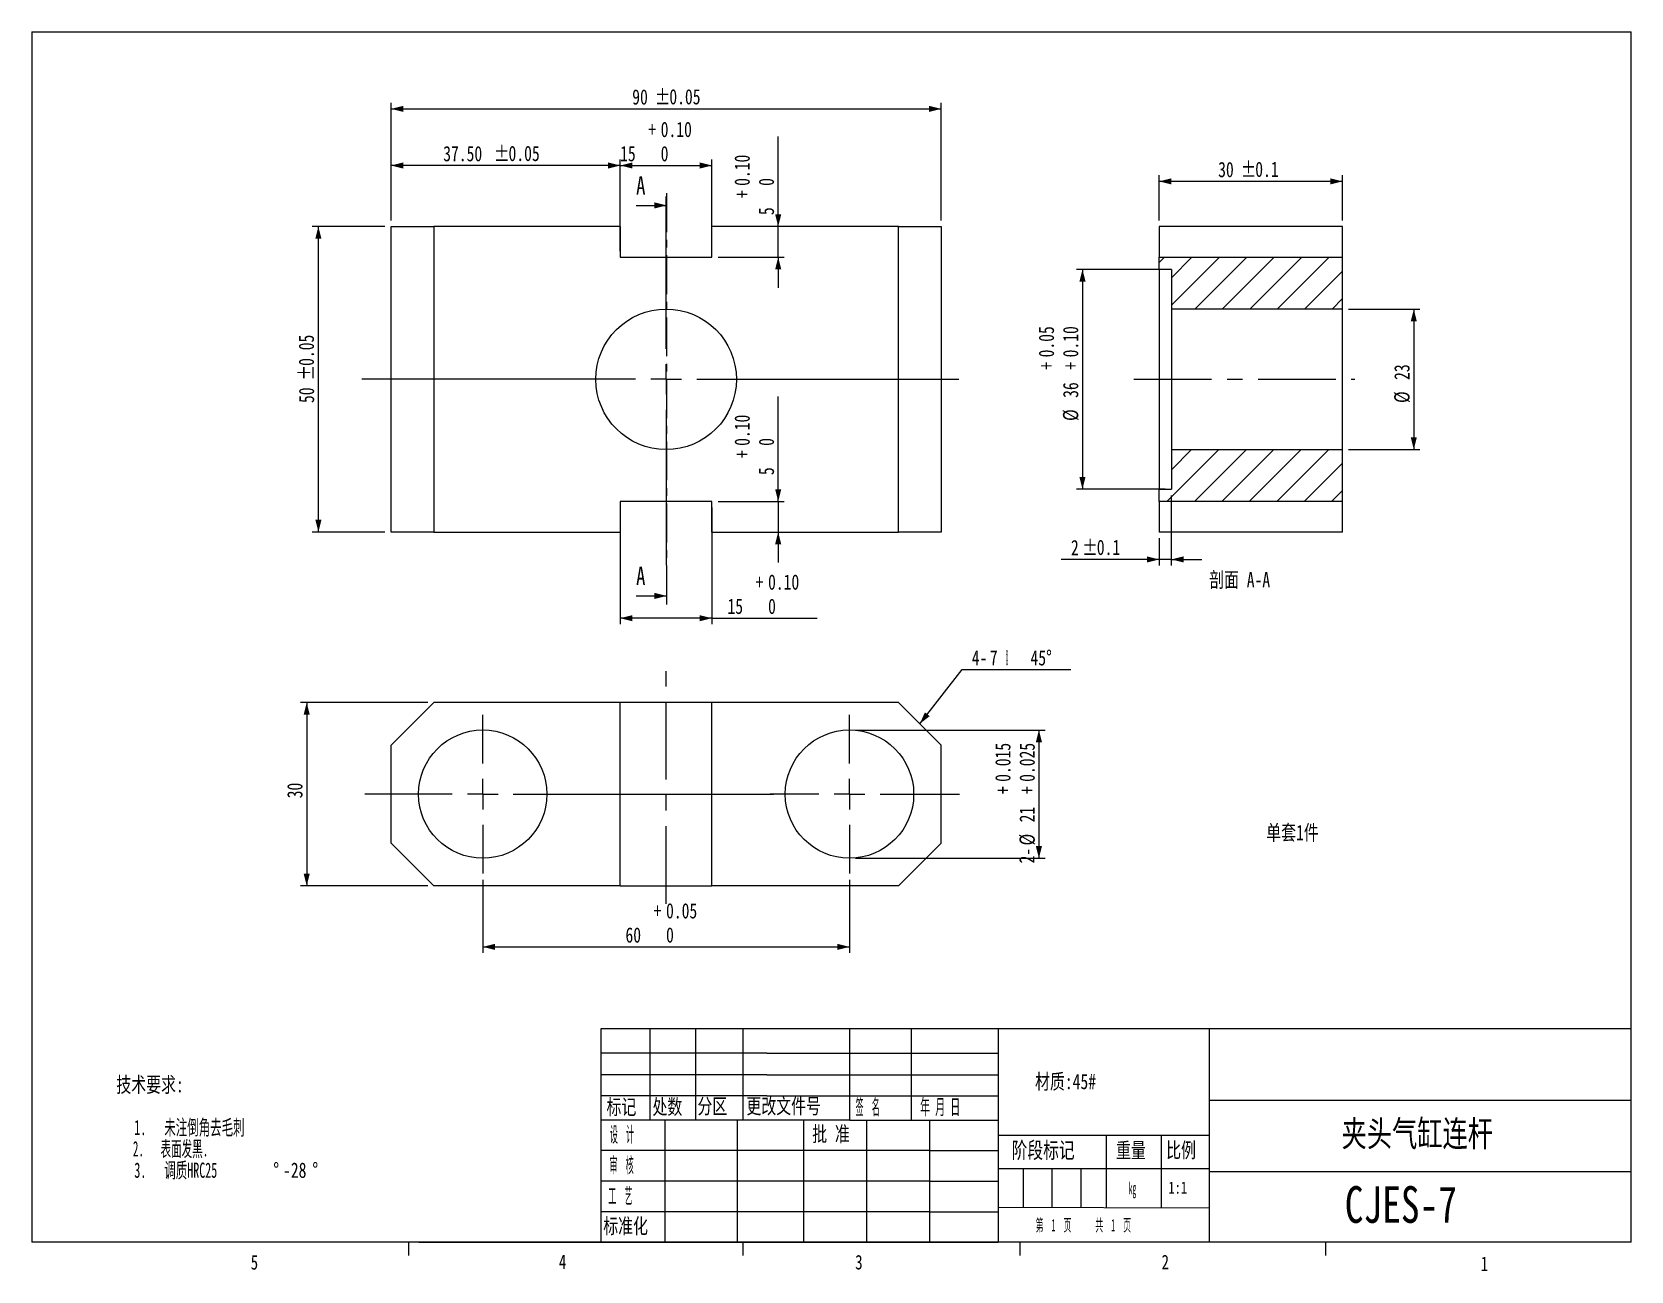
# Model space of a CAD drawing. Header units: millimetres. Extents: x 8 to 270, y 5 to 208.
import ezdxf

# ---------------------------------------------------------------- set-up
doc = ezdxf.new("R2010")
doc.units = ezdxf.units.MM
doc.linetypes.add('CENTER', pattern=[10.16, 6.35, -1.27, 1.27, -1.27])
doc.linetypes.add('CENTERX2', pattern=[20.32, 12.7, -2.54, 2.54, -2.54])
doc.styles.add('SLDTEXTSTYLE0', font='TXT', dxfattribs={"width": 0.75})
doc.styles.add('SLDTEXTSTYLE1', font='TXT', dxfattribs={"width": 0.576923})
doc.styles.add('SLDTEXTSTYLE2', font='TXT', dxfattribs={"width": 0.53125})
doc.styles.add('SLDTEXTSTYLE5', font='TXT', dxfattribs={"width": 0.5})
doc.styles.add('SLDTEXTSTYLE6', font='TXT', dxfattribs={"width": 0.375})
doc.styles.add('SLDTEXTSTYLE7', font='TXT', dxfattribs={"width": 0.458333})
doc.styles.add('SLDTEXTSTYLE8', font='TXT', dxfattribs={"width": 0.1875})
doc.dimstyles.new('SLDDIMSTYLE0', dxfattribs={"dimtxt": 2.5, "dimasz": 2, "dimexe": 0, "dimexo": 0.0625, "dimtad": 1, "dimtoh": 1, "dimzin": 12, "dimdsep": 46, "dimtxsty": 'SLDTEXTSTYLE0', "dimsah": 1, "dimcen": 0.09, "dimadec": 0, "dimazin": 0, "dimtol": 1, "dimtp": 0.1, "dimtfac": 1, "dimtofl": 0, "dimtmove": 0, "dimatfit": 3, "dimfxl": 1, "dimtolj": 1, "dimtzin": 0, "dimarcsym": 0})
doc.dimstyles.new('SLDDIMSTYLE1', dxfattribs={"dimtxt": 2.5, "dimasz": 2, "dimexe": 0, "dimexo": 0.0625, "dimtad": 1, "dimtoh": 1, "dimzin": 12, "dimdsep": 46, "dimtxsty": 'SLDTEXTSTYLE0', "dimsah": 1, "dimcen": 0.09, "dimadec": 0, "dimazin": 0, "dimtfac": 1, "dimtofl": 0, "dimtmove": 0, "dimatfit": 3, "dimfxl": 1, "dimtolj": 1, "dimtzin": 12, "dimarcsym": 0})
doc.dimstyles.new('SLDDIMSTYLE2', dxfattribs={"dimtxt": 2.5, "dimasz": 2, "dimexe": 0, "dimexo": 0.0625, "dimtad": 1, "dimtoh": 1, "dimzin": 4, "dimdsep": 46, "dimtxsty": 'SLDTEXTSTYLE0', "dimsah": 1, "dimcen": 0.09, "dimadec": 0, "dimazin": 0, "dimtfac": 1, "dimtofl": 0, "dimtmove": 0, "dimatfit": 3, "dimfxl": 1, "dimtolj": 1, "dimtzin": 12, "dimarcsym": 0})
doc.dimstyles.new('SLDDIMSTYLE3', dxfattribs={"dimtxt": 2.5, "dimasz": 2, "dimexe": 0, "dimexo": 0.0625, "dimtad": 1, "dimtoh": 1, "dimzin": 12, "dimdsep": 46, "dimtxsty": 'SLDTEXTSTYLE0', "dimsah": 1, "dimcen": 0.09, "dimadec": 0, "dimazin": 0, "dimtol": 1, "dimtp": 0.05, "dimtfac": 1, "dimtofl": 0, "dimtmove": 0, "dimatfit": 3, "dimfxl": 1, "dimtolj": 1, "dimarcsym": 0})
doc.dimstyles.new('SLDDIMSTYLE4', dxfattribs={"dimtxt": 2.5, "dimasz": 2, "dimexe": 0, "dimexo": 0.0625, "dimtad": 1, "dimtoh": 1, "dimdec": 3, "dimzin": 12, "dimdsep": 46, "dimtxsty": 'SLDTEXTSTYLE0', "dimsah": 1, "dimcen": 0.09, "dimadec": 0, "dimazin": 0, "dimtol": 1, "dimtp": 0.015, "dimtm": -0.025, "dimtfac": 1, "dimtdec": 3, "dimtofl": 0, "dimtmove": 0, "dimatfit": 3, "dimfxl": 1, "dimtolj": 1, "dimarcsym": 0})
doc.dimstyles.new('SLDDIMSTYLE5', dxfattribs={"dimtxt": 2.5, "dimasz": 2, "dimexe": 0, "dimexo": 0.0625, "dimtad": 1, "dimtoh": 1, "dimzin": 12, "dimdsep": 46, "dimtxsty": 'SLDTEXTSTYLE0', "dimsah": 1, "dimcen": 0.09, "dimadec": 0, "dimazin": 0, "dimtol": 1, "dimtp": 0.05, "dimtm": -0.1, "dimtfac": 1, "dimtofl": 0, "dimtmove": 0, "dimatfit": 3, "dimfxl": 1, "dimtolj": 1, "dimtzin": 0, "dimarcsym": 0})

# ---------------------------------------------------------------- blocks, each defined once
blk = doc.blocks.new('SW_NOTE_0')
at = {"color": 0, "linetype": 'Continuous', "lineweight": 0, "char_height": 2.5, "attachment_point": 1}
for s, insert, style in [('技术要求:', (0, 3.19), 'SLDTEXTSTYLE0'), ('   1.   未注倒角去毛刺', (0, -3.81), 'SLDTEXTSTYLE1'), ('   2.   表面发黑. ', (0, -7.31), 'SLDTEXTSTYLE2'), ('   3.   调质HRC25', (0, -10.81), 'SLDTEXTSTYLE1'), ('%%d', (25.68, -10.81), 'SLDTEXTSTYLE0'), ('-28', (27.27, -10.81), 'SLDTEXTSTYLE0'), ('%%d', (32.07, -10.81), 'SLDTEXTSTYLE0')]:
    blk.add_mtext(s, dxfattribs=dict(at, insert=insert, style=style))
blk = doc.blocks.new('*D3')
at = {"color": 7, "linetype": 'Continuous', "lineweight": 0}
for p, q in [((104.63, 172.22), (104.63, 187.22)), ((104.63, 186.22), (119.63, 186.22)), ((119.63, 172.22), (119.63, 187.22))]:
    blk.add_line(p, q, dxfattribs=at)
for points in [[(104.63, 186.22), (106.63, 185.72), (106.63, 186.72)], [(119.63, 186.22), (117.63, 186.72), (117.63, 185.72)]]:
    blk.add_solid(points, dxfattribs=at)
at = {"color": 7, "linetype": 'Continuous', "lineweight": 0, "char_height": 2.5, "attachment_point": 1, "style": 'SLDTEXTSTYLE0'}
for s, insert in [('+', (109.22, 193.38)), ('0.10', (111.24, 193.38)), ('15', (104.6, 189.41)), ('0', (111.24, 189.41))]:
    blk.add_mtext(s, dxfattribs=dict(at, insert=insert))
blk = doc.blocks.new('*D4')
at = {"color": 7, "linetype": 'Continuous', "lineweight": 0}
for p, q in [((66.13, 176.22), (54.24, 176.22)), ((55.24, 126.22), (55.24, 176.22)), ((66.13, 126.22), (54.24, 126.22))]:
    blk.add_line(p, q, dxfattribs=at)
for points in [[(55.24, 176.22), (54.74, 174.22), (55.74, 174.22)], [(55.24, 126.22), (55.74, 128.22), (54.74, 128.22)]]:
    blk.add_solid(points, dxfattribs=at)
at = {"color": 7, "linetype": 'Continuous', "lineweight": 0, "char_height": 2.5, "attachment_point": 1, "rotation": 90, "style": 'SLDTEXTSTYLE0'}
for s, insert in [('0.05', (52.01, 153.42)), ('%%p', (52.04, 151.04)), ('50', (52.04, 147.34))]:
    blk.add_mtext(s, dxfattribs=dict(at, insert=insert))
blk = doc.blocks.new('*D5')
at = {"color": 7, "linetype": 'Continuous', "lineweight": 0}
for p, q in [((104.63, 130.22), (104.63, 111.11)), ((119.63, 130.22), (119.63, 111.11)), ((119.63, 112.11), (104.63, 112.11)), ((119.63, 112.11), (136.86, 112.11))]:
    blk.add_line(p, q, dxfattribs=at)
for points in [[(104.63, 112.11), (106.63, 111.61), (106.63, 112.61)], [(119.63, 112.11), (117.63, 112.61), (117.63, 111.61)]]:
    blk.add_solid(points, dxfattribs=at)
at = {"color": 7, "linetype": 'Continuous', "lineweight": 0, "char_height": 2.5, "attachment_point": 1, "style": 'SLDTEXTSTYLE0'}
for s, insert in [('+', (126.78, 119.28)), ('0.10', (128.81, 119.28)), ('15', (122.17, 115.31)), ('0', (128.81, 115.31))]:
    blk.add_mtext(s, dxfattribs=dict(at, insert=insert))
blk = doc.blocks.new('*D6')
at = {"color": 7, "linetype": 'Continuous', "lineweight": 0}
for p, q in [((67.13, 177.22), (67.13, 196.49)), ((157.13, 177.22), (157.13, 196.49)), ((67.13, 195.49), (157.13, 195.49))]:
    blk.add_line(p, q, dxfattribs=at)
for points in [[(67.13, 195.49), (69.13, 194.99), (69.13, 195.99)], [(157.13, 195.49), (155.13, 195.99), (155.13, 194.99)]]:
    blk.add_solid(points, dxfattribs=at)
at = {"color": 7, "linetype": 'Continuous', "lineweight": 0, "char_height": 2.5, "attachment_point": 1, "style": 'SLDTEXTSTYLE0'}
for s, insert in [('%%p', (110.28, 198.69)), ('90', (106.59, 198.69)), ('0.05', (112.66, 198.73))]:
    blk.add_mtext(s, dxfattribs=dict(at, insert=insert))
blk = doc.blocks.new('*D7')
at = {"color": 7, "linetype": 'Continuous', "lineweight": 0}
for p, q in [((67.13, 177.22), (67.13, 187.22)), ((104.63, 186.22), (67.13, 186.22)), ((104.63, 177.22), (104.63, 187.22))]:
    blk.add_line(p, q, dxfattribs=at)
for points in [[(67.13, 186.22), (69.13, 185.72), (69.13, 186.72)], [(104.63, 186.22), (102.63, 186.72), (102.63, 185.72)]]:
    blk.add_solid(points, dxfattribs=at)
at = {"color": 7, "linetype": 'Continuous', "lineweight": 0, "char_height": 2.5, "attachment_point": 1, "style": 'SLDTEXTSTYLE0'}
for s, insert in [('37.50', (75.66, 189.41)), ('%%p', (83.97, 189.41)), ('0.05', (86.35, 189.45))]:
    blk.add_mtext(s, dxfattribs=dict(at, insert=insert))
blk = doc.blocks.new('*D8')
at = {"color": 7, "linetype": 'Continuous', "lineweight": 0}
for p, q in [((130.47, 176.22), (130.47, 190.94)), ((130.47, 171.22), (130.47, 176.22)), ((120.63, 171.22), (131.47, 171.22)), ((130.47, 171.22), (130.47, 166.22))]:
    blk.add_line(p, q, dxfattribs=at)
for points in [[(130.47, 176.22), (130.97, 178.22), (129.97, 178.22)], [(130.47, 171.22), (129.97, 169.22), (130.97, 169.22)]]:
    blk.add_solid(points, dxfattribs=at)
at = {"color": 7, "linetype": 'Continuous', "lineweight": 0, "char_height": 2.5, "attachment_point": 1, "rotation": 90, "style": 'SLDTEXTSTYLE0'}
for s, insert in [('0.10', (123.31, 182.89)), ('0', (127.28, 182.89)), ('+', (123.31, 180.87)), ('5', (127.28, 178.1))]:
    blk.add_mtext(s, dxfattribs=dict(at, insert=insert))
blk = doc.blocks.new('*D9')
at = {"color": 7, "linetype": 'Continuous', "lineweight": 0}
for p, q in [((130.47, 131.22), (130.47, 148.38)), ((120.63, 131.22), (131.47, 131.22)), ((130.47, 131.22), (130.47, 126.22)), ((130.47, 126.22), (130.47, 121.22))]:
    blk.add_line(p, q, dxfattribs=at)
for points in [[(130.47, 131.22), (130.97, 133.22), (129.97, 133.22)], [(130.47, 126.22), (129.97, 124.22), (130.97, 124.22)]]:
    blk.add_solid(points, dxfattribs=at)
at = {"color": 7, "linetype": 'Continuous', "lineweight": 0, "char_height": 2.5, "attachment_point": 1, "rotation": 90, "style": 'SLDTEXTSTYLE0'}
for s, insert in [('0.10', (123.31, 140.33)), ('0', (127.28, 140.33)), ('+', (123.31, 138.31)), ('5', (127.28, 135.54))]:
    blk.add_mtext(s, dxfattribs=dict(at, insert=insert))
blk = doc.blocks.new('SW_CENTERMARKSYMBOL_0')
at = {"color": 0, "linetype": 'Continuous', "lineweight": 0}
for p, q in [((0, 5), (0, 29.91)), ((-5, 0), (-49.79, 0)), ((0, 0), (-2.5, 0)), ((0, 0), (0, 2.5)), ((0, 0), (0, -2.5)), ((0, 0), (2.5, 0)), ((5, 0), (47.88, 0)), ((0, -5), (0, -30.45))]:
    blk.add_line(p, q, dxfattribs=at)
blk = doc.blocks.new('*D11')
at = {"color": 7, "linetype": 'Continuous', "lineweight": 0}
for p, q in [((82.13, 69.31), (82.13, 57.31)), ((142.13, 69.31), (142.13, 57.31)), ((82.13, 58.31), (142.13, 58.31))]:
    blk.add_line(p, q, dxfattribs=at)
for points in [[(82.13, 58.31), (84.13, 57.81), (84.13, 58.81)], [(142.13, 58.31), (140.13, 58.81), (140.13, 57.81)]]:
    blk.add_solid(points, dxfattribs=at)
at = {"color": 7, "linetype": 'Continuous', "lineweight": 0, "char_height": 2.5, "attachment_point": 1, "style": 'SLDTEXTSTYLE0'}
for s, insert in [('0.05', (112.12, 65.47)), ('+', (110.1, 65.47)), ('60', (105.48, 61.51)), ('0', (112.12, 61.51))]:
    blk.add_mtext(s, dxfattribs=dict(at, insert=insert))
blk = doc.blocks.new('*D12')
at = {"color": 7, "linetype": 'Continuous', "lineweight": 0}
for p, q in [((73.13, 98.31), (52.33, 98.31)), ((53.33, 98.31), (53.33, 68.31)), ((73.13, 68.31), (52.33, 68.31))]:
    blk.add_line(p, q, dxfattribs=at)
for points in [[(53.33, 98.31), (52.83, 96.31), (53.83, 96.31)], [(53.33, 68.31), (53.83, 70.31), (52.83, 70.31)]]:
    blk.add_solid(points, dxfattribs=at)
at = {"color": 7, "linetype": 'Continuous', "lineweight": 0, "insert": (50.13, 82.63), "char_height": 2.5, "attachment_point": 1, "rotation": 90, "style": 'SLDTEXTSTYLE0'}
blk.add_mtext('30', dxfattribs=at)
blk = doc.blocks.new('SW_CHAMFER_DIMENSION_0')
at = {"color": 0, "linetype": 'Continuous', "lineweight": 0}
for p, q in [((-8.52, -8.88), (-1.59, 0)), ((-1.59, 0), (16.22, 0))]:
    blk.add_line(p, q, dxfattribs=at)
blk.add_solid([(-8.52, -8.88), (-6.89, -7.61), (-7.68, -7)], dxfattribs=at)
at = {"color": 0, "linetype": 'Continuous', "lineweight": 0, "char_height": 2.5, "attachment_point": 1}
for s, insert, style in [('4-', (0, 3.19), 'SLDTEXTSTYLE0'), ('7', (2.95, 3.19), 'SLDTEXTSTYLE0'), ('  X ', (4.8, 3.19), 'SLDTEXTSTYLE8'), ('45°', (9.6, 3.19), 'SLDTEXTSTYLE0')]:
    blk.add_mtext(s, dxfattribs=dict(at, insert=insert, style=style))
blk = doc.blocks.new('*D14')
at = {"color": 7, "linetype": 'Continuous', "lineweight": 0}
for p, q in [((143.13, 93.81), (174.13, 93.81)), ((173.13, 93.81), (173.13, 72.81)), ((143.13, 72.81), (174.13, 72.81))]:
    blk.add_line(p, q, dxfattribs=at)
for points in [[(173.13, 93.81), (172.63, 91.81), (173.63, 91.81)], [(173.13, 72.81), (173.63, 74.81), (172.63, 74.81)]]:
    blk.add_solid(points, dxfattribs=at)
at = {"color": 7, "linetype": 'Continuous', "lineweight": 0, "char_height": 2.5, "attachment_point": 1, "rotation": 90, "style": 'SLDTEXTSTYLE0'}
for s, insert in [('0.015', (165.97, 85.33)), ('0.025', (169.94, 85.33)), ('+', (165.97, 83.31)), ('+', (169.94, 83.31)), ('21', (169.94, 78.69)), ('%%c', (169.94, 74.92)), ('2-', (169.9, 71.97))]:
    blk.add_mtext(s, dxfattribs=dict(at, insert=insert))
blk = doc.blocks.new('SW_CENTERMARKSYMBOL_1')
at = {"color": 0, "linetype": 'Continuous', "lineweight": 0}
for p, q in [((0, 5), (0, 13)), ((-5, 0), (-19.32, 0)), ((0, 0), (-2.5, 0)), ((0, 0), (0, 2.5)), ((0, 0), (0, -2.5)), ((0, 0), (2.5, 0)), ((5, 0), (47.59, 0)), ((0, -5), (0, -13))]:
    blk.add_line(p, q, dxfattribs=at)
blk = doc.blocks.new('SW_CENTERMARKSYMBOL_2')
at = {"color": 0, "linetype": 'Continuous', "lineweight": 0}
for p, q in [((0, 5), (0, 13)), ((-5, 0), (-13, 0)), ((0, 0), (-2.5, 0)), ((0, 0), (0, 2.5)), ((0, 0), (0, -2.5)), ((0, 0), (2.5, 0)), ((5, 0), (17.99, 0)), ((0, -5), (0, -13))]:
    blk.add_line(p, q, dxfattribs=at)
blk = doc.blocks.new('*D17')
at = {"color": 7, "linetype": 'Continuous', "lineweight": 0}
for p, q in [((193.79, 169.22), (179.25, 169.22)), ((180.25, 169.22), (180.25, 133.22)), ((193.79, 133.22), (179.25, 133.22))]:
    blk.add_line(p, q, dxfattribs=at)
for points in [[(180.25, 169.22), (179.75, 167.22), (180.75, 167.22)], [(180.25, 133.22), (180.75, 135.22), (179.75, 135.22)]]:
    blk.add_solid(points, dxfattribs=at)
at = {"color": 7, "linetype": 'Continuous', "lineweight": 0, "char_height": 2.5, "attachment_point": 1, "rotation": 90, "style": 'SLDTEXTSTYLE0'}
for s, insert in [('0.05', (173.09, 154.81)), ('0.10', (177.06, 154.81)), ('+', (173.09, 152.79)), ('+', (177.06, 152.79)), ('36', (177.06, 148.18)), ('%%c', (177.06, 144.41))]:
    blk.add_mtext(s, dxfattribs=dict(at, insert=insert))
blk = doc.blocks.new('*D18')
at = {"color": 7, "linetype": 'Continuous', "lineweight": 0}
for p, q in [((194.79, 132.22), (194.79, 120.73)), ((192.79, 125.22), (192.79, 120.73)), ((192.79, 121.73), (176.78, 121.73)), ((194.79, 121.73), (192.79, 121.73)), ((194.79, 121.73), (199.79, 121.73))]:
    blk.add_line(p, q, dxfattribs=at)
for points in [[(192.79, 121.73), (190.79, 122.23), (190.79, 121.23)], [(194.79, 121.73), (196.79, 121.23), (196.79, 122.23)]]:
    blk.add_solid(points, dxfattribs=at)
at = {"color": 7, "linetype": 'Continuous', "lineweight": 0, "char_height": 2.5, "attachment_point": 1, "style": 'SLDTEXTSTYLE0'}
for s, insert in [('2', (178.37, 124.92)), ('%%p', (180.22, 124.92)), ('0.1', (182.6, 124.96))]:
    blk.add_mtext(s, dxfattribs=dict(at, insert=insert))
blk = doc.blocks.new('*D19')
at = {"color": 7, "linetype": 'Continuous', "lineweight": 0}
for p, q in [((192.79, 177.22), (192.79, 184.62)), ((222.79, 183.62), (192.79, 183.62)), ((222.79, 177.22), (222.79, 184.62))]:
    blk.add_line(p, q, dxfattribs=at)
for points in [[(192.79, 183.62), (194.79, 183.12), (194.79, 184.12)], [(222.79, 183.62), (220.79, 184.12), (220.79, 183.12)]]:
    blk.add_solid(points, dxfattribs=at)
at = {"color": 7, "linetype": 'Continuous', "lineweight": 0, "char_height": 2.5, "attachment_point": 1, "style": 'SLDTEXTSTYLE0'}
for s, insert in [('30', (202.45, 186.81)), ('%%p', (206.14, 186.81)), ('0.1', (208.52, 186.85))]:
    blk.add_mtext(s, dxfattribs=dict(at, insert=insert))
blk = doc.blocks.new('*D20')
at = {"color": 7, "linetype": 'Continuous', "lineweight": 0}
for p, q in [((223.79, 162.72), (235.46, 162.72)), ((234.46, 162.72), (234.46, 139.72)), ((223.79, 139.72), (235.46, 139.72))]:
    blk.add_line(p, q, dxfattribs=at)
for points in [[(234.46, 162.72), (233.96, 160.72), (234.96, 160.72)], [(234.46, 139.72), (234.96, 141.72), (233.96, 141.72)]]:
    blk.add_solid(points, dxfattribs=at)
at = {"color": 7, "linetype": 'Continuous', "lineweight": 0, "char_height": 2.5, "attachment_point": 1, "rotation": 90, "style": 'SLDTEXTSTYLE0'}
for s, insert in [('23', (231.26, 151.12)), ('%%c', (231.26, 147.35))]:
    blk.add_mtext(s, dxfattribs=dict(at, insert=insert))

msp = doc.modelspace()

# ---------------------------------------------------------------- hatches: boundary and pattern name
at = {"linetype": 'Continuous', "lineweight": 0}
h = msp.add_hatch(dxfattribs=at)
h.set_pattern_fill('ANSI31', style=0)
h.paths.add_polyline_path([(192.7938, 169.2179), (194.7938, 169.2179), (194.7938, 162.7178), (222.7938, 162.7178), (222.7938, 171.2181), (192.7938, 171.2181)], flags=0)
h = msp.add_hatch(dxfattribs=at)
h.set_pattern_fill('ANSI31', style=0)
h.paths.add_polyline_path([(194.7938, 133.2183), (192.7938, 133.2183), (192.7938, 131.2181), (222.7938, 131.2181), (222.7938, 139.7184), (194.7938, 139.7184)], flags=0)

# ---------------------------------------------------------------- linework, layer by layer
at = {"color": 7, "linetype": 'Continuous', "lineweight": 0}
for p, q in [((8.3801, 208.0787), (270.0001, 208.0787)), ((8.3801, 208.0787), (8.3801, 9.9587)), ((270.0001, 9.9587), (270.0001, 208.0787)), ((107.2189, 179.6803), (112.2189, 179.6803)), ((107.2189, 115.7624), (112.2189, 115.7624)), ((101.4979, 44.9587), (270.0001, 44.9587)), ((101.4979, 9.9587), (101.4979, 44.9587)), ((109.4906, 44.9587), (109.4906, 29.9587)), ((116.9545, 44.9587), (116.9545, 29.9587)), ((124.6899, 44.9587), (124.6899, 29.9587)), ((142.1962, 29.9587), (142.1962, 44.9587)), ((152.2386, 44.9587), (152.2386, 29.9587)), ((166.48, 44.9587), (166.48, 9.9587)), ((200.9627, 44.9587), (200.9627, 9.9587)), ((128.6186, 40.9129), (101.4979, 40.9129)), ((128.6186, 40.9129), (166.48, 40.9129)), ((128.6186, 37.354), (101.4979, 37.354)), ((128.6186, 37.354), (166.48, 37.354)), ((128.6186, 33.9223), (101.4979, 33.9223)), ((128.6186, 33.9223), (166.48, 33.9223)), ((270.0001, 33.1587), (200.9627, 33.1587)), ((142.1962, 29.9587), (101.4979, 29.9587)), ((111.9333, 29.9587), (111.9333, 9.9587)), ((123.7399, 29.9587), (123.7399, 9.9587)), ((134.5965, 29.9587), (134.5965, 9.9587)), ((142.1962, 29.9587), (166.48, 29.9587)), ((144.9103, 29.9587), (144.9103, 9.9587)), ((155.2241, 29.9587), (155.2241, 9.9587)), ((200.9627, 27.4587), (166.48, 27.4587)), ((184.1413, 27.4587), (184.1413, 15.5872)), ((193.1288, 27.4587), (193.1288, 15.5641)), ((134.5965, 24.9587), (101.4979, 24.9587)), ((144.9103, 24.9587), (134.5965, 24.9587)), ((155.2241, 24.9587), (144.9103, 24.9587)), ((155.2241, 24.9587), (166.48, 24.9587)), ((200.9627, 21.9587), (166.48, 21.9587)), ((170.5557, 21.9587), (170.5557, 15.6221)), ((175.2584, 21.9587), (175.2584, 15.61)), ((179.9612, 21.9587), (179.9612, 15.5979)), ((200.9627, 21.5587), (270.0001, 21.5587)), ((134.5965, 19.9587), (101.4979, 19.9587)), ((144.9103, 19.9587), (134.5965, 19.9587)), ((155.2241, 19.9587), (144.9103, 19.9587)), ((155.2241, 19.9587), (166.48, 19.9587)), ((134.5965, 14.9587), (101.4979, 14.9587)), ((144.9103, 14.9587), (134.5965, 14.9587)), ((155.2241, 14.9587), (144.9103, 14.9587)), ((155.2241, 14.9587), (166.48, 14.9587)), ((200.9627, 15.5439), (166.48, 15.6326)), ((270.0001, 9.9587), (8.3801, 9.9587)), ((69.9688, 9.9587), (69.9688, 7.8048)), ((71.6543, 9.9587), (166.48, 9.9587)), ((124.6899, 9.9587), (124.6899, 7.8048)), ((169.9813, 9.9587), (169.9813, 7.8048)), ((219.9875, 9.9587), (219.9875, 7.8048))]:
    msp.add_line(p, q, dxfattribs=at)
at = {"color": 7, "linetype": 'CENTER', "lineweight": 0}
msp.add_line((112.2189, 181.6803), (112.2189, 113.7624), dxfattribs=at)
at = {"color": 7, "linetype": 'Continuous', "lineweight": 15}
for p, q in [((67.1335, 126.2181), (67.1335, 176.2181)), ((67.1335, 176.2181), (74.1335, 176.2181)), ((74.1335, 176.2181), (74.1335, 126.2181)), ((104.6335, 176.2181), (74.1335, 176.2181)), ((104.6335, 176.2181), (104.6335, 171.2181)), ((119.6335, 171.2181), (119.6335, 176.2181)), ((150.1335, 176.2181), (119.6335, 176.2181)), ((150.1335, 126.2181), (150.1335, 176.2181)), ((150.1335, 176.2181), (157.1335, 176.2181)), ((157.1335, 176.2181), (157.1335, 126.2181)), ((222.7938, 176.2181), (192.7938, 176.2181)), ((192.7938, 176.2181), (192.7938, 171.2181)), ((222.7938, 171.2181), (222.7938, 176.2181)), ((104.6335, 171.2181), (119.6335, 171.2181)), ((192.7938, 171.2181), (222.7938, 171.2181)), ((192.7938, 169.2179), (192.7938, 171.2181)), ((222.7938, 162.7178), (222.7938, 171.2181)), ((194.7938, 169.2179), (192.7938, 169.2179)), ((192.7938, 169.2179), (192.7938, 133.2183)), ((194.7938, 169.2179), (194.7938, 162.7178)), ((222.7938, 162.7178), (194.7938, 162.7178)), ((194.7938, 162.7178), (194.7938, 139.7184)), ((222.7938, 139.7184), (222.7938, 162.7178)), ((194.7938, 139.7184), (194.7938, 133.2183)), ((194.7938, 139.7184), (222.7938, 139.7184)), ((222.7938, 131.2181), (222.7938, 139.7184)), ((119.6335, 131.2181), (104.6335, 131.2181)), ((104.6335, 131.2181), (104.6335, 126.2181)), ((119.6335, 126.2181), (119.6335, 131.2181)), ((192.7938, 131.2181), (192.7938, 133.2183)), ((192.7938, 133.2183), (194.7938, 133.2183)), ((222.7938, 131.2181), (192.7938, 131.2181)), ((192.7938, 131.2181), (192.7938, 126.2181)), ((222.7938, 126.2181), (222.7938, 131.2181)), ((74.1335, 126.2181), (67.1335, 126.2181)), ((74.1335, 126.2181), (104.6335, 126.2181)), ((119.6335, 126.2181), (150.1335, 126.2181)), ((157.1335, 126.2181), (150.1335, 126.2181)), ((222.7938, 126.2181), (192.7938, 126.2181)), ((74.1335, 98.3127), (67.1335, 91.3127)), ((104.6335, 98.3127), (74.1335, 98.3127)), ((104.6335, 68.3127), (104.6335, 98.3127)), ((119.6335, 98.3127), (104.6335, 98.3127)), ((119.6335, 68.3127), (119.6335, 98.3127)), ((150.1335, 98.3127), (119.6335, 98.3127)), ((157.1335, 91.3127), (150.1335, 98.3127)), ((67.1335, 75.3127), (67.1335, 91.3127)), ((157.1335, 75.3127), (157.1335, 91.3127)), ((67.1335, 75.3127), (74.1335, 68.3127)), ((150.1335, 68.3127), (157.1335, 75.3127)), ((104.6335, 68.3127), (74.1335, 68.3127)), ((104.6335, 68.3127), (119.6335, 68.3127)), ((150.1335, 68.3127), (119.6335, 68.3127))]:
    msp.add_line(p, q, dxfattribs=at)
at = {"color": 7, "linetype": 'CENTERX2', "lineweight": 0}
for p, q in [((188.6617, 151.2181), (224.7938, 151.2181)), ((112.1335, 65.3688), (112.1335, 103.6653))]:
    msp.add_line(p, q, dxfattribs=at)
at = {"color": 7, "linetype": 'Continuous', "lineweight": 15}
for centre, radius in [((112.1335, 151.2181), 11.5), ((82.1335, 83.3127), 10.5), ((142.1335, 83.3127), 10.5)]:
    msp.add_circle(centre, radius, dxfattribs=at)
at = {"color": 7, "linetype": 'Continuous', "lineweight": 0}
for points in [[(112.2189, 179.6803), (110.2189, 180.1803), (110.2189, 179.1803)], [(112.2189, 115.7624), (110.2189, 116.2624), (110.2189, 115.2624)]]:
    msp.add_solid(points, dxfattribs=at)

# ---------------------------------------------------------------- block references
for name, p in [('SW_CENTERMARKSYMBOL_0', (112.1335, 151.2181)), ('SW_CHAMFER_DIMENSION_0', (162.1486, 103.6923)), ('SW_CENTERMARKSYMBOL_1', (82.1335, 83.3127)), ('SW_CENTERMARKSYMBOL_2', (142.1335, 83.3127)), ('SW_NOTE_0', (22.1842, 33.8153))]:
    msp.add_blockref(name, p, dxfattribs=at)

# ---------------------------------------------------------------- texts
at = {"color": 7, "linetype": 'Continuous', "char_height": 3, "attachment_point": 1, "style": 'SLDTEXTSTYLE0'}
for insert in [(107.2189, 184.4442), (107.2189, 120.5263)]:
    msp.add_mtext('A', dxfattribs=dict(at, insert=insert))
at = {"color": 7, "linetype": 'Continuous', "lineweight": 0, "attachment_point": 1}
for s, insert, char_height, style in [('剖面 A-A', (200.9796, 119.6615), 2.5, 'SLDTEXTSTYLE0'), ('单套1件', (210.327, 78.273), 2.5, 'SLDTEXTSTYLE0'), ('材质:45#', (172.4935, 37.5167), 2.5, 'SLDTEXTSTYLE0'), ('标记', (102.3772, 33.3633), 2.5, 'SLDTEXTSTYLE0'), ('处数', (109.9075, 33.3914), 2.5, 'SLDTEXTSTYLE0'), ('分区', (117.2576, 33.485), 2.5, 'SLDTEXTSTYLE0'), ('更改文件号', (125.2709, 33.4958), 2.5, 'SLDTEXTSTYLE0'), ('签  名', (143.129, 33.3454), 2.5, 'SLDTEXTSTYLE6'), ('年 月 日', (153.6847, 33.3631), 2.5, 'SLDTEXTSTYLE5'), ('设  计', (102.9291, 28.8596), 2.5, 'SLDTEXTSTYLE6'), ('批 准', (136.0362, 28.9478), 2.5, 'SLDTEXTSTYLE0'), ('夹头气缸连杆', (222.6446, 29.8645), 4.23333, 'SLDTEXTSTYLE0'), ('阶段标记', (168.6519, 26.3499), 2.64583, 'SLDTEXTSTYLE0'), ('重量', (185.7423, 26.2661), 2.5, 'SLDTEXTSTYLE0'), ('比例', (193.9505, 26.2898), 2.5, 'SLDTEXTSTYLE0'), ('审  核', (102.8666, 23.8312), 2.5, 'SLDTEXTSTYLE6'), ('工  艺', (102.658, 18.7965), 2.5, 'SLDTEXTSTYLE6'), ('     kg', (184.7701, 19.8052), 2, 'SLDTEXTSTYLE6'), ('1:1', (194.3105, 19.8979), 2, 'SLDTEXTSTYLE0'), ('CJES-7', (223.1616, 19.1375), 6, 'SLDTEXTSTYLE0'), ('标准化', (101.8502, 13.872), 2.5, 'SLDTEXTSTYLE0'), ('第  1  页      共  1  页', (172.5923, 13.7669), 2, 'SLDTEXTSTYLE7'), ('4', (94.5845, 7.9407), 2.3813, 'SLDTEXTSTYLE0'), ('3', (143.0641, 7.8872), 2.3813, 'SLDTEXTSTYLE0'), ('2', (193.1917, 7.908), 2.3813, 'SLDTEXTSTYLE0'), ('5', (44.1653, 7.861), 2.3813, 'SLDTEXTSTYLE0'), ('1', (245.4146, 7.6269), 2.3813, 'SLDTEXTSTYLE0')]:
    msp.add_mtext(s, dxfattribs=dict(at, insert=insert, char_height=char_height, style=style))

# ---------------------------------------------------------------- dimensions: what is measured, and where the dimension line sits
at = {"color": 7, "linetype": 'Continuous', "lineweight": 0}
for base, p1, p2, text, dimstyle, picture, middle in [((157.1335, 195.4943), (67.1335, 176.2181), (157.1335, 176.2181), '<>%%p0.05', 'SLDDIMSTYLE1', '*D6', (112.8576, 195.4943)), ((67.1335, 186.2181), (104.6335, 176.2181), (67.1335, 176.2181), '<>%%p0.05', 'SLDDIMSTYLE2', '*D7', (84.2344, 186.2181)), ((192.7938, 183.6157), (222.7938, 176.2181), (192.7938, 176.2181), '<>%%p0.1', 'SLDDIMSTYLE1', '*D19', (207.7938, 183.6157)), ((192.7938, 121.7274), (194.7938, 133.2183), (192.7938, 126.2181), '<>%%p0.1', 'SLDDIMSTYLE1', '*D18', (182.7938, 121.7274))]:
    dim = msp.add_linear_dim(base=base, p1=p1, p2=p2, text=text, dimstyle=dimstyle, dxfattribs=at)
    dim.commit()
    dim.dimension.update_dxf_attribs({"geometry": picture, "text_midpoint": middle, "dimtype": 160})
for base, p1, p2, dimstyle, picture, middle in [((119.6335, 186.2181), (104.6335, 171.2181), (119.6335, 171.2181), 'SLDDIMSTYLE0', '*D3', (111.1508, 186.2181)), ((104.6335, 112.1146), (119.6335, 131.2181), (104.6335, 131.2181), 'SLDDIMSTYLE0', '*D5', (128.7183, 112.1146)), ((142.1335, 58.3127), (82.1335, 70.3127), (142.1335, 70.3127), 'SLDDIMSTYLE3', '*D11', (112.0289, 58.3127))]:
    dim = msp.add_linear_dim(base=base, p1=p1, p2=p2, dimstyle=dimstyle, dxfattribs=at)
    dim.commit()
    dim.dimension.update_dxf_attribs({"geometry": picture, "text_midpoint": middle, "dimtype": 160})
for base, p1, p2, dimstyle, picture, middle in [((130.472, 176.2181), (119.6335, 171.2181), (119.6335, 176.2181), 'SLDDIMSTYLE0', '*D8', (130.472, 183.7299)), ((130.472, 126.2181), (119.6335, 131.2181), (119.6335, 126.2181), 'SLDDIMSTYLE0', '*D9', (130.472, 141.1673)), ((53.3272, 68.3127), (74.1335, 98.3127), (74.1335, 68.3127), 'SLDDIMSTYLE1', '*D12', (53.3272, 84.4779))]:
    dim = msp.add_linear_dim(base=base, p1=p1, p2=p2, angle=90, dimstyle=dimstyle, dxfattribs=at)
    dim.commit()
    dim.dimension.update_dxf_attribs({"geometry": picture, "text_midpoint": middle, "dimtype": 160})
for base, p1, p2, text, dimstyle, picture, middle in [((55.237, 176.2181), (67.1335, 126.2181), (67.1335, 176.2181), '<>%%p0.05', 'SLDDIMSTYLE1', '*D4', (55.237, 153.6124)), ((180.2504, 133.2183), (194.7938, 169.2179), (194.7938, 133.2183), '%%c<>', 'SLDDIMSTYLE5', '*D17', (180.2504, 152.8438)), ((234.4566, 139.7184), (222.7938, 162.7178), (222.7938, 139.7184), '%%c<>', 'SLDDIMSTYLE1', '*D20', (234.4566, 151.0814)), ((173.1335, 72.8127), (142.1335, 93.8127), (142.1335, 72.8127), '2-%%c<>', 'SLDDIMSTYLE4', '*D14', (173.1335, 82.8041))]:
    dim = msp.add_linear_dim(base=base, p1=p1, p2=p2, angle=90, text=text, dimstyle=dimstyle, dxfattribs=at)
    dim.commit()
    dim.dimension.update_dxf_attribs({"geometry": picture, "text_midpoint": middle, "dimtype": 160})

doc.saveas('drawing.dxf')
